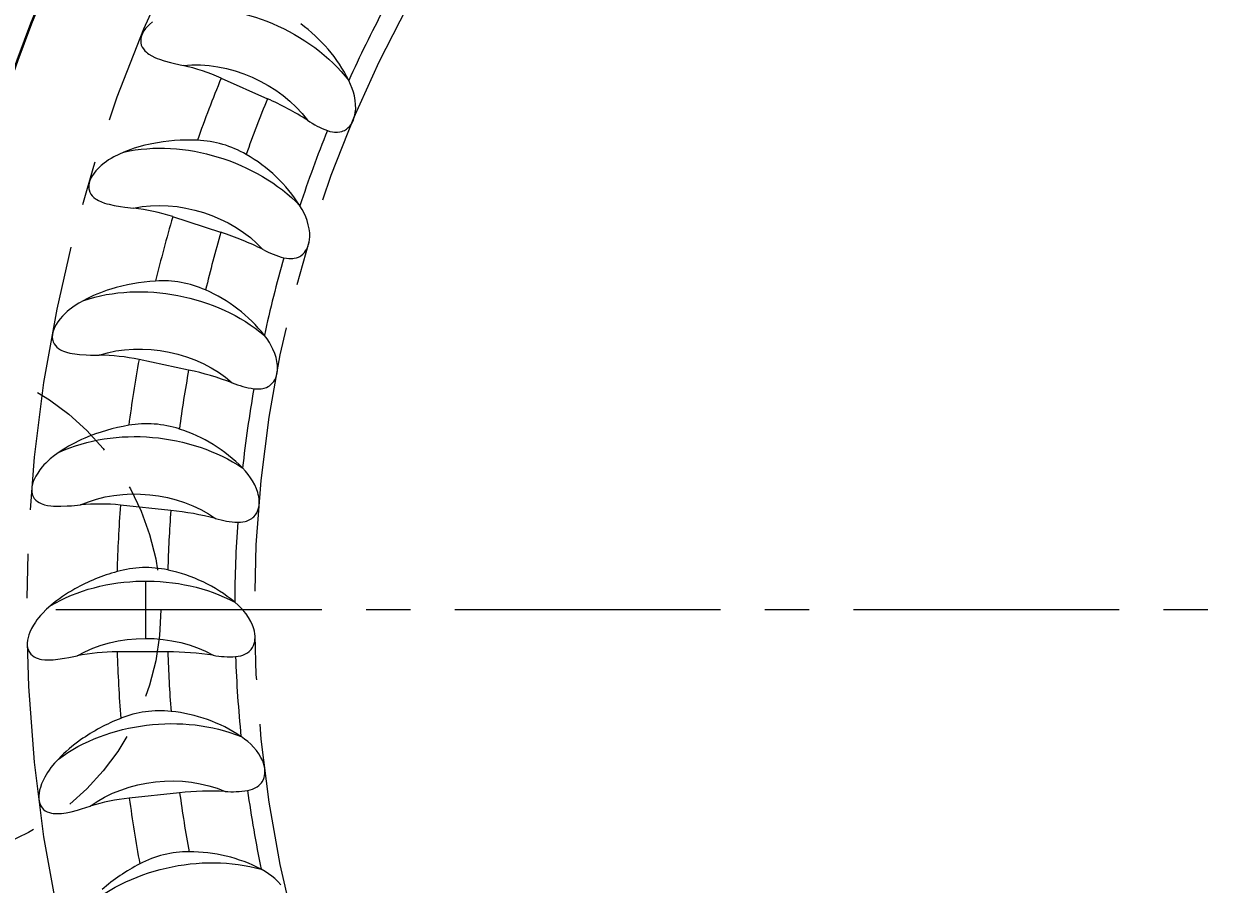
# Model space of a CAD drawing. Extents: x 89 to 512, y -33 to 440.
# Drawn here: x 204.3 to 227.86, y 196.78 to 213.76 of the extents above; entities that cross this region are included whole.
import ezdxf

# ---------------------------------------------------------------- set-up
doc = ezdxf.new("R2010")
doc.units = 0
doc.header["$LTSCALE"] = 7
doc.header["$MEASUREMENT"] = 0
doc.linetypes.add('CENTER2', pattern=[1.125, 0.75, -0.125, 0.125, -0.125])
doc.linetypes.add('HIDDEN', pattern=[0.375, 0.25, -0.125])
doc.layers.get('0').update_dxf_attribs({"linetype": 'CONTINUOUS', "lineweight": 15})
for name, color, linetype, lineweight in [('1', 1, 'CENTER2', 15), ('2', 2, 'HIDDEN', 15), ('3', 3, 'CONTINUOUS', 30), ('8', 252, 'CONTINUOUS', 15)]:
    doc.layers.add(name, color=color, linetype=linetype, lineweight=lineweight)
doc.styles.add('ITALICT', font='ITALICT.shx', dxfattribs={"width": 0.8, "height": 3})
doc.dimstyles.get("Standard").update_dxf_attribs({"dimtxt": 3, "dimasz": 3, "dimexe": 0.5, "dimexo": 0.5, "dimgap": 0.8, "dimtad": 1, "dimdsep": 46, "dimtxsty": 'ITALICT', "dimcen": 0.09, "dimazin": 2, "dimtfac": 1, "dimtmove": 0, "dimatfit": 3, "dimfxl": 1, "dimtolj": 1, "dimtzin": 0, "dimarcsym": 0})

# ---------------------------------------------------------------- blocks, each defined once
blk = doc.blocks.new('*D60')
at = {"color": 0, "lineweight": -2, "transparency": 16777216}
for p, q in [((173.432, 224.172), (156.954, 230.17)), ((170.807, 202.197), (152.021, 202.197))]:
    blk.add_line(p, q, dxfattribs=at)
blk.add_arc((233.807, 202.197), 81.286, 162.11471, 177.88529, dxfattribs=at)
at = {"color": 0, "transparency": 16777216}
for points in [[(155.977, 227.324), (156.922, 226.999), (157.423, 229.999)], [(153.077, 205.188), (152.077, 205.206), (152.521, 202.197)]]:
    blk.add_solid(points, dxfattribs=at)
at = {"color": 0, "transparency": 16777216, "insert": (151.491, 216.712), "char_height": 3, "attachment_point": 5, "rotation": 80, "style": 'ITALICT'}
blk.add_mtext('\\A1;20°', dxfattribs=at)
blk = doc.blocks.new('*D61')
at = {"color": 0, "lineweight": -2, "transparency": 16777216}
for p, q in [((181.658, 254.346), (170.053, 265.951)), ((170.807, 202.197), (143.645, 202.197))]:
    blk.add_line(p, q, dxfattribs=at)
blk.add_arc((233.807, 202.197), 89.662, 136.91715, 178.08285, dxfattribs=at)
at = {"color": 0, "transparency": 16777216}
for points in [[(167.962, 263.789), (168.681, 263.094), (170.407, 265.598)], [(144.696, 205.189), (143.696, 205.205), (144.145, 202.197)]]:
    blk.add_solid(points, dxfattribs=at)
at = {"color": 0, "transparency": 16777216, "insert": (148.846, 237.39), "char_height": 3, "attachment_point": 5, "rotation": 67.5, "style": 'ITALICT'}
blk.add_mtext('\\A1;45°', dxfattribs=at)
blk = doc.blocks.new('A$C763A2DA8')
at = {"layer": '8', "ltscale": 0.025012}
for p, q in [((-25.611, 10.493), (-24.697, 10.086)), ((-25.611, 10.493), (-24.697, 10.086)), ((-25.616, 7.449), (-26.567, 7.758)), ((-25.616, 7.449), (-26.567, 7.758)), ((-26.254, 4.731), (-27.233, 4.939)), ((-26.254, 4.731), (-27.233, 4.939)), ((-26.605, 1.96), (-27.6, 2.065)), ((-26.605, 1.96), (-27.6, 2.065)), ((-26.431, -3.614), (-27.426, -3.719)), ((-26.431, -3.614), (-27.426, -3.719))]:
    blk.add_line(p, q, dxfattribs=at)
at = {"layer": '8', "ltscale": 0.028284}
blk.add_line((-27.1, -0.566), (-27.1, 0.566), dxfattribs=at)
at = {"layer": '8', "ltscale": 0.025011}
blk.add_line((-26.664, -0.831), (-27.665, -0.831), dxfattribs=at)
blk.add_line((-26.664, -0.831), (-27.665, -0.831), dxfattribs=at)
at = {"layer": '8'}
for points in [[(-26.97, 11.601), (-27.027, 11.552), (-27.067, 11.512), (-27.103, 11.469), (-27.136, 11.423), (-27.163, 11.374), (-27.182, 11.329), (-27.195, 11.283), (-27.2, 11.236), (-27.2, 11.213), (-27.198, 11.19), (-27.188, 11.146), (-27.171, 11.105), (-27.148, 11.068), (-27.121, 11.034), (-27.089, 11.004), (-27.064, 10.984), (-27.037, 10.965), (-26.98, 10.931), (-26.921, 10.902), (-26.876, 10.883), (-26.831, 10.866), (-26.739, 10.835), (-26.615, 10.801), (-26.531, 10.78), (-26.362, 10.741)], [(-26.97, 11.601), (-27.027, 11.552), (-27.067, 11.512), (-27.103, 11.469), (-27.136, 11.423), (-27.163, 11.374), (-27.182, 11.329), (-27.195, 11.283), (-27.2, 11.236), (-27.2, 11.213), (-27.198, 11.19), (-27.188, 11.146), (-27.171, 11.105), (-27.148, 11.068), (-27.121, 11.034), (-27.089, 11.004), (-27.064, 10.984), (-27.037, 10.965), (-26.98, 10.931), (-26.921, 10.902), (-26.876, 10.883), (-26.831, 10.866), (-26.739, 10.835), (-26.615, 10.801), (-26.531, 10.78), (-26.362, 10.741)], [(-23.514, 9.457), (-23.463, 9.441), (-23.415, 9.431), (-23.37, 9.425), (-23.34, 9.424), (-23.314, 9.425), (-23.267, 9.431), (-23.226, 9.441), (-23.2, 9.451), (-23.176, 9.462), (-23.134, 9.487), (-23.1, 9.515), (-23.071, 9.545), (-23.047, 9.577), (-23.025, 9.611), (-23.011, 9.638), (-22.999, 9.666), (-22.983, 9.713), (-22.97, 9.762), (-22.962, 9.812), (-22.958, 9.85), (-22.955, 9.889), (-22.957, 9.97), (-22.965, 10.054), (-22.981, 10.141), (-23, 10.213), (-23.025, 10.288), (-23.055, 10.365), (-23.091, 10.445)], [(-23.514, 9.457), (-23.463, 9.441), (-23.415, 9.431), (-23.37, 9.425), (-23.34, 9.424), (-23.314, 9.425), (-23.267, 9.431), (-23.226, 9.441), (-23.2, 9.451), (-23.176, 9.462), (-23.134, 9.487), (-23.1, 9.515), (-23.071, 9.545), (-23.047, 9.577), (-23.025, 9.611), (-23.011, 9.638), (-22.999, 9.666), (-22.983, 9.713), (-22.97, 9.762), (-22.962, 9.812), (-22.958, 9.85), (-22.955, 9.889), (-22.957, 9.97), (-22.965, 10.054), (-22.981, 10.141), (-23, 10.213), (-23.025, 10.288), (-23.055, 10.365), (-23.091, 10.445)], [(-27.532, 9.033), (-27.635, 8.988), (-27.734, 8.937), (-27.785, 8.908), (-27.835, 8.877), (-27.879, 8.847), (-27.922, 8.816), (-27.98, 8.769), (-28.035, 8.718), (-28.086, 8.663), (-28.122, 8.619), (-28.154, 8.573), (-28.181, 8.524), (-28.203, 8.473), (-28.217, 8.426), (-28.225, 8.378), (-28.226, 8.331), (-28.223, 8.308), (-28.219, 8.286), (-28.204, 8.243), (-28.183, 8.204), (-28.157, 8.17), (-28.125, 8.139), (-28.091, 8.112), (-28.064, 8.095), (-28.035, 8.079), (-27.975, 8.051), (-27.913, 8.028), (-27.867, 8.014), (-27.82, 8.002), (-27.725, 7.981), (-27.598, 7.959), (-27.513, 7.947), (-27.341, 7.927)], [(-27.532, 9.033), (-27.635, 8.988), (-27.734, 8.937), (-27.785, 8.908), (-27.835, 8.877), (-27.879, 8.847), (-27.922, 8.816), (-27.98, 8.769), (-28.035, 8.718), (-28.086, 8.663), (-28.122, 8.619), (-28.154, 8.573), (-28.181, 8.524), (-28.203, 8.473), (-28.217, 8.426), (-28.225, 8.378), (-28.226, 8.331), (-28.223, 8.308), (-28.219, 8.286), (-28.204, 8.243), (-28.183, 8.204), (-28.157, 8.17), (-28.125, 8.139), (-28.091, 8.112), (-28.064, 8.095), (-28.035, 8.079), (-27.975, 8.051), (-27.913, 8.028), (-27.867, 8.014), (-27.82, 8.002), (-27.725, 7.981), (-27.598, 7.959), (-27.513, 7.947), (-27.341, 7.927)], [(-24.374, 6.947), (-24.322, 6.937), (-24.272, 6.932), (-24.227, 6.931), (-24.198, 6.933), (-24.171, 6.936), (-24.125, 6.947), (-24.086, 6.961), (-24.06, 6.974), (-24.038, 6.987), (-23.999, 7.016), (-23.968, 7.048), (-23.943, 7.081), (-23.921, 7.116), (-23.904, 7.152), (-23.893, 7.18), (-23.884, 7.209), (-23.872, 7.258), (-23.865, 7.307), (-23.862, 7.358), (-23.861, 7.396), (-23.863, 7.436), (-23.873, 7.516), (-23.89, 7.598), (-23.915, 7.683), (-23.942, 7.753), (-23.974, 7.825), (-24.012, 7.899), (-24.056, 7.974)], [(-24.374, 6.947), (-24.322, 6.937), (-24.272, 6.932), (-24.227, 6.931), (-24.198, 6.933), (-24.171, 6.936), (-24.125, 6.947), (-24.086, 6.961), (-24.06, 6.974), (-24.038, 6.987), (-23.999, 7.016), (-23.968, 7.048), (-23.943, 7.081), (-23.921, 7.116), (-23.904, 7.152), (-23.893, 7.18), (-23.884, 7.209), (-23.872, 7.258), (-23.865, 7.307), (-23.862, 7.358), (-23.861, 7.396), (-23.863, 7.436), (-23.873, 7.516), (-23.89, 7.598), (-23.915, 7.683), (-23.942, 7.753), (-23.974, 7.825), (-24.012, 7.899), (-24.056, 7.974)], [(-28.326, 6.106), (-28.423, 6.05), (-28.517, 5.989), (-28.564, 5.955), (-28.611, 5.919), (-28.651, 5.885), (-28.691, 5.849), (-28.744, 5.796), (-28.793, 5.74), (-28.838, 5.68), (-28.869, 5.633), (-28.895, 5.583), (-28.918, 5.532), (-28.935, 5.478), (-28.944, 5.43), (-28.946, 5.382), (-28.942, 5.335), (-28.937, 5.313), (-28.93, 5.291), (-28.911, 5.25), (-28.886, 5.213), (-28.856, 5.182), (-28.822, 5.155), (-28.785, 5.132), (-28.756, 5.117), (-28.726, 5.104), (-28.664, 5.083), (-28.599, 5.066), (-28.552, 5.057), (-28.504, 5.05), (-28.407, 5.039), (-28.279, 5.031), (-28.193, 5.028), (-28.019, 5.025)], [(-28.326, 6.106), (-28.423, 6.05), (-28.517, 5.989), (-28.564, 5.955), (-28.611, 5.919), (-28.651, 5.885), (-28.691, 5.849), (-28.744, 5.796), (-28.793, 5.74), (-28.838, 5.68), (-28.869, 5.633), (-28.895, 5.583), (-28.918, 5.532), (-28.935, 5.478), (-28.944, 5.43), (-28.946, 5.382), (-28.942, 5.335), (-28.937, 5.313), (-28.93, 5.291), (-28.911, 5.25), (-28.886, 5.213), (-28.856, 5.182), (-28.822, 5.155), (-28.785, 5.132), (-28.756, 5.117), (-28.726, 5.104), (-28.664, 5.083), (-28.599, 5.066), (-28.552, 5.057), (-28.504, 5.05), (-28.407, 5.039), (-28.279, 5.031), (-28.193, 5.028), (-28.019, 5.025)], [(-24.966, 4.361), (-24.913, 4.357), (-24.864, 4.357), (-24.819, 4.361), (-24.79, 4.366), (-24.764, 4.372), (-24.719, 4.387), (-24.681, 4.406), (-24.657, 4.421), (-24.636, 4.436), (-24.601, 4.469), (-24.574, 4.504), (-24.552, 4.539), (-24.534, 4.576), (-24.52, 4.614), (-24.512, 4.643), (-24.506, 4.673), (-24.5, 4.723), (-24.498, 4.773), (-24.5, 4.823), (-24.504, 4.862), (-24.51, 4.9), (-24.528, 4.979), (-24.554, 5.059), (-24.588, 5.141), (-24.621, 5.208), (-24.66, 5.276), (-24.706, 5.346), (-24.758, 5.416)], [(-24.966, 4.361), (-24.913, 4.357), (-24.864, 4.357), (-24.819, 4.361), (-24.79, 4.366), (-24.764, 4.372), (-24.719, 4.387), (-24.681, 4.406), (-24.657, 4.421), (-24.636, 4.436), (-24.601, 4.469), (-24.574, 4.504), (-24.552, 4.539), (-24.534, 4.576), (-24.52, 4.614), (-24.512, 4.643), (-24.506, 4.673), (-24.5, 4.723), (-24.498, 4.773), (-24.5, 4.823), (-24.504, 4.862), (-24.51, 4.9), (-24.528, 4.979), (-24.554, 5.059), (-24.588, 5.141), (-24.621, 5.208), (-24.66, 5.276), (-24.706, 5.346), (-24.758, 5.416)], [(-28.809, 3.112), (-28.9, 3.046), (-28.986, 2.976), (-29.03, 2.936), (-29.073, 2.896), (-29.11, 2.857), (-29.145, 2.818), (-29.192, 2.76), (-29.235, 2.699), (-29.274, 2.635), (-29.299, 2.584), (-29.321, 2.532), (-29.338, 2.479), (-29.349, 2.424), (-29.353, 2.375), (-29.35, 2.327), (-29.341, 2.281), (-29.334, 2.259), (-29.325, 2.238), (-29.302, 2.199), (-29.273, 2.165), (-29.24, 2.137), (-29.203, 2.114), (-29.164, 2.095), (-29.133, 2.083), (-29.102, 2.073), (-29.038, 2.059), (-28.972, 2.049), (-28.924, 2.045), (-28.875, 2.043), (-28.778, 2.042), (-28.65, 2.048), (-28.564, 2.054), (-28.391, 2.069)], [(-28.809, 3.112), (-28.9, 3.046), (-28.986, 2.976), (-29.03, 2.936), (-29.073, 2.896), (-29.11, 2.857), (-29.145, 2.818), (-29.192, 2.76), (-29.235, 2.699), (-29.274, 2.635), (-29.299, 2.584), (-29.321, 2.532), (-29.338, 2.479), (-29.349, 2.424), (-29.353, 2.375), (-29.35, 2.327), (-29.341, 2.281), (-29.334, 2.259), (-29.325, 2.238), (-29.302, 2.199), (-29.273, 2.165), (-29.24, 2.137), (-29.203, 2.114), (-29.164, 2.095), (-29.133, 2.083), (-29.102, 2.073), (-29.038, 2.059), (-28.972, 2.049), (-28.924, 2.045), (-28.875, 2.043), (-28.778, 2.042), (-28.65, 2.048), (-28.564, 2.054), (-28.391, 2.069)], [(-25.285, 1.728), (-25.232, 1.729), (-25.183, 1.734), (-25.138, 1.743), (-25.11, 1.75), (-25.085, 1.759), (-25.042, 1.779), (-25.007, 1.802), (-24.984, 1.819), (-24.965, 1.837), (-24.934, 1.873), (-24.91, 1.911), (-24.892, 1.948), (-24.878, 1.986), (-24.868, 2.026), (-24.864, 2.056), (-24.861, 2.086), (-24.859, 2.136), (-24.863, 2.186), (-24.87, 2.236), (-24.878, 2.274), (-24.888, 2.312), (-24.914, 2.388), (-24.948, 2.465), (-24.99, 2.543), (-25.031, 2.606), (-25.077, 2.67), (-25.129, 2.734), (-25.188, 2.798)], [(-25.285, 1.728), (-25.232, 1.729), (-25.183, 1.734), (-25.138, 1.743), (-25.11, 1.75), (-25.085, 1.759), (-25.042, 1.779), (-25.007, 1.802), (-24.984, 1.819), (-24.965, 1.837), (-24.934, 1.873), (-24.91, 1.911), (-24.892, 1.948), (-24.878, 1.986), (-24.868, 2.026), (-24.864, 2.056), (-24.861, 2.086), (-24.859, 2.136), (-24.863, 2.186), (-24.87, 2.236), (-24.878, 2.274), (-24.888, 2.312), (-24.914, 2.388), (-24.948, 2.465), (-24.99, 2.543), (-25.031, 2.606), (-25.077, 2.67), (-25.129, 2.734), (-25.188, 2.798)], [(-28.976, 0.083), (-29.06, 0.009), (-29.139, -0.071), (-29.178, -0.114), (-29.216, -0.159), (-29.249, -0.201), (-29.28, -0.244), (-29.32, -0.307), (-29.357, -0.372), (-29.389, -0.44), (-29.409, -0.492), (-29.425, -0.546), (-29.436, -0.602), (-29.441, -0.657), (-29.44, -0.706), (-29.433, -0.754), (-29.419, -0.799), (-29.409, -0.82), (-29.398, -0.84), (-29.371, -0.876), (-29.339, -0.906), (-29.303, -0.931), (-29.264, -0.95), (-29.223, -0.965), (-29.191, -0.974), (-29.159, -0.98), (-29.094, -0.988), (-29.028, -0.99), (-28.979, -0.99), (-28.931, -0.987), (-28.834, -0.977), (-28.707, -0.958), (-28.622, -0.943), (-28.452, -0.91)], [(-28.976, 0.083), (-29.06, 0.009), (-29.139, -0.071), (-29.178, -0.114), (-29.216, -0.159), (-29.249, -0.201), (-29.28, -0.244), (-29.32, -0.307), (-29.357, -0.372), (-29.389, -0.44), (-29.409, -0.492), (-29.425, -0.546), (-29.436, -0.602), (-29.441, -0.657), (-29.44, -0.706), (-29.433, -0.754), (-29.419, -0.799), (-29.409, -0.82), (-29.398, -0.84), (-29.371, -0.876), (-29.339, -0.906), (-29.303, -0.931), (-29.264, -0.95), (-29.223, -0.965), (-29.191, -0.974), (-29.159, -0.98), (-29.094, -0.988), (-29.028, -0.99), (-28.979, -0.99), (-28.931, -0.987), (-28.834, -0.977), (-28.707, -0.958), (-28.622, -0.943), (-28.452, -0.91)], [(-25.328, -0.925), (-25.275, -0.918), (-25.226, -0.908), (-25.183, -0.895), (-25.156, -0.884), (-25.132, -0.872), (-25.091, -0.848), (-25.058, -0.822), (-25.038, -0.803), (-25.02, -0.783), (-24.993, -0.743), (-24.973, -0.704), (-24.959, -0.664), (-24.949, -0.625), (-24.944, -0.585), (-24.942, -0.555), (-24.942, -0.524), (-24.946, -0.474), (-24.955, -0.425), (-24.967, -0.376), (-24.979, -0.339), (-24.993, -0.302), (-25.027, -0.229), (-25.069, -0.156), (-25.119, -0.083), (-25.166, -0.025), (-25.219, 0.034), (-25.277, 0.092), (-25.342, 0.15)], [(-25.328, -0.925), (-25.275, -0.918), (-25.226, -0.908), (-25.183, -0.895), (-25.156, -0.884), (-25.132, -0.872), (-25.091, -0.848), (-25.058, -0.822), (-25.038, -0.803), (-25.02, -0.783), (-24.993, -0.743), (-24.973, -0.704), (-24.959, -0.664), (-24.949, -0.625), (-24.944, -0.585), (-24.942, -0.555), (-24.942, -0.524), (-24.946, -0.474), (-24.955, -0.425), (-24.967, -0.376), (-24.979, -0.339), (-24.993, -0.302), (-25.027, -0.229), (-25.069, -0.156), (-25.119, -0.083), (-25.166, -0.025), (-25.219, 0.034), (-25.277, 0.092), (-25.342, 0.15)], [(-25.092, -3.567), (-25.04, -3.555), (-24.993, -3.54), (-24.951, -3.522), (-24.926, -3.509), (-24.903, -3.495), (-24.865, -3.466), (-24.835, -3.437), (-24.817, -3.415), (-24.802, -3.394), (-24.778, -3.352), (-24.763, -3.31), (-24.753, -3.27), (-24.747, -3.229), (-24.746, -3.189), (-24.748, -3.159), (-24.751, -3.128), (-24.76, -3.079), (-24.774, -3.031), (-24.791, -2.984), (-24.807, -2.948), (-24.825, -2.913), (-24.866, -2.844), (-24.915, -2.776), (-24.973, -2.709), (-25.026, -2.655), (-25.084, -2.602), (-25.149, -2.551), (-25.219, -2.5)], [(-25.092, -3.567), (-25.04, -3.555), (-24.993, -3.54), (-24.951, -3.522), (-24.926, -3.509), (-24.903, -3.495), (-24.865, -3.466), (-24.835, -3.437), (-24.817, -3.415), (-24.802, -3.394), (-24.778, -3.352), (-24.763, -3.31), (-24.753, -3.27), (-24.747, -3.229), (-24.746, -3.189), (-24.748, -3.159), (-24.751, -3.128), (-24.76, -3.079), (-24.774, -3.031), (-24.791, -2.984), (-24.807, -2.948), (-24.825, -2.913), (-24.866, -2.844), (-24.915, -2.776), (-24.973, -2.709), (-25.026, -2.655), (-25.084, -2.602), (-25.149, -2.551), (-25.219, -2.5)], [(-28.826, -2.946), (-28.901, -3.029), (-28.972, -3.116), (-29.006, -3.164), (-29.039, -3.212), (-29.067, -3.257), (-29.094, -3.303), (-29.128, -3.37), (-29.157, -3.439), (-29.182, -3.509), (-29.196, -3.564), (-29.206, -3.619), (-29.212, -3.675), (-29.211, -3.731), (-29.205, -3.78), (-29.193, -3.826), (-29.174, -3.869), (-29.162, -3.889), (-29.149, -3.908), (-29.119, -3.941), (-29.084, -3.968), (-29.045, -3.989), (-29.004, -4.004), (-28.962, -4.015), (-28.93, -4.02), (-28.897, -4.023), (-28.831, -4.024), (-28.765, -4.019), (-28.717, -4.013), (-28.669, -4.005), (-28.574, -3.986), (-28.449, -3.954), (-28.367, -3.93), (-28.201, -3.879)], [(-28.826, -2.946), (-28.901, -3.029), (-28.972, -3.116), (-29.006, -3.164), (-29.039, -3.212), (-29.067, -3.257), (-29.094, -3.303), (-29.128, -3.37), (-29.157, -3.439), (-29.182, -3.509), (-29.196, -3.564), (-29.206, -3.619), (-29.212, -3.675), (-29.211, -3.731), (-29.205, -3.78), (-29.193, -3.826), (-29.174, -3.869), (-29.162, -3.889), (-29.149, -3.908), (-29.119, -3.941), (-29.084, -3.968), (-29.045, -3.989), (-29.004, -4.004), (-28.962, -4.015), (-28.93, -4.02), (-28.897, -4.023), (-28.831, -4.024), (-28.765, -4.019), (-28.717, -4.013), (-28.669, -4.005), (-28.574, -3.986), (-28.449, -3.954), (-28.367, -3.93), (-28.201, -3.879)], [(-24.432, -5.428), (-24.489, -5.365), (-24.553, -5.304), (-24.611, -5.256), (-24.675, -5.21), (-24.744, -5.165), (-24.82, -5.122)], [(-24.432, -5.428), (-24.489, -5.365), (-24.553, -5.304), (-24.611, -5.256), (-24.675, -5.21), (-24.744, -5.165), (-24.82, -5.122)]]:
    blk.add_lwpolyline(points, dxfattribs=at)
for centre, radius, start, end in [((0, 0), 25.344, 152.0914, 155.6598), ((0, 0), 25.344, 152.0914, 155.6598), ((-25.818, 9.087), 3.047, 26.4877, 54.3208), ((-25.818, 9.087), 3.047, 26.4877, 54.3208), ((-27.226, 6.869), 3.967, 65.9805, 77.4285), ((-27.226, 6.869), 3.967, 65.9805, 77.4285), ((0, 0), 27.677, 157.7213, 160.4413), ((0, 0), 27.677, 157.7213, 160.4413), ((0, 0), 26.677, 157.7859, 160.3129), ((0, 0), 26.677, 157.7859, 160.3129), ((-27.16, 4.558), 6.052, 57.4788, 65.9875), ((-27.16, 4.558), 6.052, 57.4788, 65.9875), ((0, 0), 25.344, 158.0914, 161.6598), ((0, 0), 25.344, 158.0914, 161.6598), ((-22.825, 11.246), 1.918, 235.7072, 248.9355), ((-22.825, 11.246), 1.918, 235.7072, 248.9355), ((-26.375, 6.169), 3.089, 101.2435, 111.9936), ((-26.375, 6.169), 3.089, 101.2435, 111.9936), ((-26.254, 5.504), 3.765, 87.3492, 101.0795), ((-26.254, 5.504), 3.765, 87.3492, 101.0795), ((-26.16, 7.185), 2.082, 59.9458, 87.7937), ((-26.16, 7.185), 2.082, 59.9458, 87.7937), ((-26.627, 6.339), 3.047, 32.4877, 60.3209), ((-26.627, 6.339), 3.047, 32.4877, 60.3209), ((-27.795, 3.986), 3.967, 71.9805, 83.4285), ((-27.795, 3.986), 3.967, 71.9805, 83.4285), ((0, 0), 27.677, 163.7213, 166.4413), ((0, 0), 27.677, 163.7213, 166.4413), ((0, 0), 26.677, 163.7859, 166.3129), ((0, 0), 26.677, 163.7859, 166.3129), ((-27.487, 1.694), 6.052, 63.4788, 71.9875), ((-27.487, 1.694), 6.052, 63.4788, 71.9875), ((-23.875, 8.799), 1.918, 241.7072, 254.9355), ((-23.875, 8.799), 1.918, 241.7072, 254.9355), ((0, 0), 25.344, 164.0914, 167.6598), ((0, 0), 25.344, 164.0914, 167.6598), ((-26.686, 2.73), 3.765, 93.3492, 107.0795), ((-26.686, 2.73), 3.765, 93.3492, 107.0795), ((-26.768, 4.411), 2.082, 65.9455, 93.7935), ((-26.768, 4.411), 2.082, 65.9455, 93.7935), ((-26.876, 3.378), 3.089, 107.2435, 117.9936), ((-26.876, 3.378), 3.089, 107.2435, 117.9936), ((-27.144, 3.521), 3.047, 38.4877, 66.3209), ((-27.144, 3.521), 3.047, 38.4877, 66.3209), ((-28.059, 1.058), 3.967, 77.9805, 89.4285), ((-28.059, 1.058), 3.967, 77.9805, 89.4285), ((0, 0), 27.677, 169.7213, 172.4413), ((0, 0), 27.677, 169.7213, 172.4413), ((0, 0), 26.677, 169.7859, 172.3129), ((0, 0), 26.677, 169.7859, 172.3129), ((-27.514, -1.189), 6.052, 69.4788, 77.9875), ((-27.514, -1.189), 6.052, 69.4788, 77.9875), ((-24.664, 6.255), 1.918, 247.7072, 260.9355), ((-24.664, 6.255), 1.918, 247.7072, 260.9355), ((0, 0), 25.344, 170.0914, 173.6598), ((0, 0), 25.344, 170.0914, 173.6598), ((-26.825, -0.075), 3.765, 99.3492, 113.0795), ((-26.825, -0.075), 3.765, 99.3492, 113.0795), ((-27.082, 1.589), 2.082, 71.9456, 99.794), ((-27.082, 1.589), 2.082, 71.9456, 99.794), ((-27.363, 0.664), 3.047, 44.4877, 72.3209), ((-27.363, 0.664), 3.047, 44.4877, 72.3209), ((-27.082, 0.551), 3.089, 113.2435, 123.9936), ((-27.082, 0.551), 3.089, 113.2435, 123.9936), ((-28.016, -1.88), 3.967, 83.9805, 95.4285), ((-28.016, -1.88), 3.967, 83.9805, 95.4285), ((0, 0), 27.677, 175.7213, 178.4413), ((0, 0), 27.677, 175.7213, 178.4413), ((0, 0), 26.677, 175.7859, 178.3129), ((0, 0), 26.677, 175.7859, 178.3129), ((-27.239, -4.058), 6.052, 75.4788, 83.9875), ((-27.239, -4.058), 6.052, 75.4788, 83.9875), ((-25.183, 3.642), 1.918, 253.7072, 266.9355), ((-25.183, 3.642), 1.918, 253.7072, 266.9355), ((0, 0), 25.344, 176.0914, 179.6598), ((0, 0), 25.344, 176.0914, 179.6598), ((-26.67, -2.878), 3.765, 105.3492, 119.0795), ((-26.67, -2.878), 3.765, 105.3492, 119.0795), ((-27.1, -1.25), 2.082, 77.9458, 105.7937), ((-27.1, -1.25), 2.082, 77.9458, 105.7937), ((-27.282, -2.2), 3.047, 50.4877, 78.3209), ((-27.282, -2.2), 3.047, 50.4877, 78.3209), ((-26.991, -2.283), 3.089, 119.2435, 129.9936), ((-26.991, -2.283), 3.089, 119.2435, 129.9936), ((-27.666, -4.799), 3.967, 89.9805, 101.4285), ((-27.666, -4.799), 3.967, 89.9805, 101.4285), ((0, 0), 27.677, 181.7213, 184.4413), ((0, 0), 27.677, 181.7213, 184.4413), ((-26.665, -6.883), 6.052, 81.4788, 89.9875), ((0, 0), 26.677, 181.7859, 184.3129), ((0, 0), 26.677, 181.7859, 184.3129), ((-26.665, -6.883), 6.052, 81.4788, 89.9875), ((-25.426, 0.99), 1.918, 259.7072, 272.9355), ((-25.426, 0.99), 1.918, 259.7072, 272.9355), ((0, 0), 25.344, 182.0914, 185.6598), ((0, 0), 25.344, 182.0914, 185.6598), ((-26.821, -4.076), 2.082, 83.9467, 111.7922), ((-26.821, -4.076), 2.082, 83.9467, 111.7922), ((-26.903, -5.039), 3.047, 56.4877, 84.3209), ((-26.903, -5.039), 3.047, 56.4877, 84.3209), ((-26.223, -5.65), 3.765, 111.3492, 125.0795), ((-26.223, -5.65), 3.765, 111.3492, 125.0795), ((-26.604, -5.092), 3.089, 125.2435, 135.9936), ((-26.604, -5.092), 3.089, 125.2435, 135.9936), ((-27.013, -7.664), 3.967, 95.9805, 107.4285), ((-27.013, -7.664), 3.967, 95.9805, 107.4285), ((0, 0), 27.677, 187.7213, 190.4413), ((0, 0), 27.677, 187.7213, 190.4413), ((-25.8, -9.633), 6.052, 87.4788, 95.9875), ((-25.8, -9.633), 6.052, 87.4788, 95.9875), ((0, 0), 26.677, 187.7859, 190.3129), ((0, 0), 26.677, 187.7859, 190.3129), ((-25.39, -1.673), 1.918, 265.7072, 278.9355), ((-25.39, -1.673), 1.918, 265.7072, 278.9355), ((0, 0), 25.344, 188.0914, 191.6598), ((0, 0), 25.344, 188.0914, 191.6598), ((-26.248, -6.858), 2.082, 89.9458, 117.793), ((-26.248, -6.858), 2.082, 89.9458, 117.793), ((-26.229, -7.824), 3.047, 62.4877, 90.3209), ((-26.229, -7.824), 3.047, 62.4877, 90.3209), ((-25.489, -8.361), 3.765, 117.3492, 131.0795), ((-25.489, -8.361), 3.765, 117.3492, 131.0795)]:
    blk.add_arc(centre, radius, start, end, dxfattribs=at)
at = {"layer": '8', "extrusion": (0, 0, -1)}
for centre, major_axis, start_param, end_param in [((-25.367, 9.653), (-2.668, 1.188), 0.873052, 2.216659), ((-25.367, 9.653), (-2.668, 1.188), 0.873052, 2.216659), ((-25.597, 9.136), (-1.937, 0.862), 0.879276, 2.249774), ((-25.597, 9.136), (-1.937, 0.862), 0.879276, 2.249774), ((-26.237, 6.949), (-2.777, 0.902), 0.873052, 2.216659), ((-26.237, 6.949), (-2.777, 0.902), 0.873052, 2.216659), ((-26.412, 6.411), (-2.016, 0.655), 0.879276, 2.249774), ((-26.412, 6.411), (-2.016, 0.655), 0.879276, 2.249774), ((-26.819, 4.168), (-2.856, 0.607), 0.873052, 2.216659), ((-26.819, 4.168), (-2.856, 0.607), 0.873052, 2.216659), ((-26.937, 3.615), (-2.074, 0.441), 0.879276, 2.249774), ((-26.937, 3.615), (-2.074, 0.441), 0.879276, 2.249774), ((-27.108, 1.342), (-2.904, 0.305), 0.873052, 2.216659), ((-27.108, 1.342), (-2.904, 0.305), 0.873052, 2.216659), ((-27.167, 0.779), (-2.108, 0.222), 0.879276, 2.249774), ((-27.167, 0.779), (-2.108, 0.222), 0.879276, 2.249774), ((-27.1, -1.499), (-2.92, 0), 0.873052, 2.216659), ((-27.1, -1.499), (-2.92, 0), 0.873052, 2.216659), ((-27.1, -2.065), (-2.12, 0), 0.879276, 2.249774), ((-27.1, -2.065), (-2.12, 0), 0.879276, 2.249774), ((-26.795, -4.324), (-2.904, -0.305), 0.873052, 2.216659), ((-26.795, -4.324), (-2.904, -0.305), 0.873052, 2.216659), ((-26.736, -4.886), (-2.108, -0.222), 0.879276, 2.249774), ((-26.736, -4.886), (-2.108, -0.222), 0.879276, 2.249774), ((-26.196, -7.101), (-2.856, -0.607), 0.873052, 2.216659), ((-26.196, -7.101), (-2.856, -0.607), 0.873052, 2.216659)]:
    blk.add_ellipse(centre, major_axis=major_axis, ratio=0.707107, start_param=start_param, end_param=end_param, dxfattribs=at)

msp = doc.modelspace()

# ---------------------------------------------------------------- linework, layer by layer
at = {"layer": '1'}
msp.add_line((233.807, 202.197), (171.307, 202.197), dxfattribs=at)
for radius in [29.45, 24.95]:
    msp.add_circle((233.807, 202.197), radius, dxfattribs=at)
at = {"layer": '2'}
msp.add_circle((202.007, 202.197), 5, dxfattribs=at)
at = {"layer": '3'}
for radius in [44.5, 40.579, 31.55]:
    msp.add_circle((233.807, 202.197), radius, dxfattribs=at)

# ---------------------------------------------------------------- block references
msp.add_blockref('A$C763A2DA8', (233.807, 202.197))

# ---------------------------------------------------------------- dimensions: what is measured, and where the dimension line sits
for base, line1, line2, picture, middle in [((156.158, 247.028), ((191.911, 244.093), (182.012, 253.993)), ((171.307, 202.197), (296.307, 202.197)), '*D61', (148.846, 237.39)), ((154.712, 220.943), ((171.307, 202.197), (296.307, 202.197)), ((186.588, 219.384), (173.902, 224.001)), '*D60', (151.491, 216.712))]:
    dim = msp.add_angular_dim_2l(base=base, line1=line1, line2=line2, dimstyle='Standard')
    dim.commit()
    dim.dimension.update_dxf_attribs({"geometry": picture, "text_midpoint": middle})

doc.saveas('drawing.dxf')
